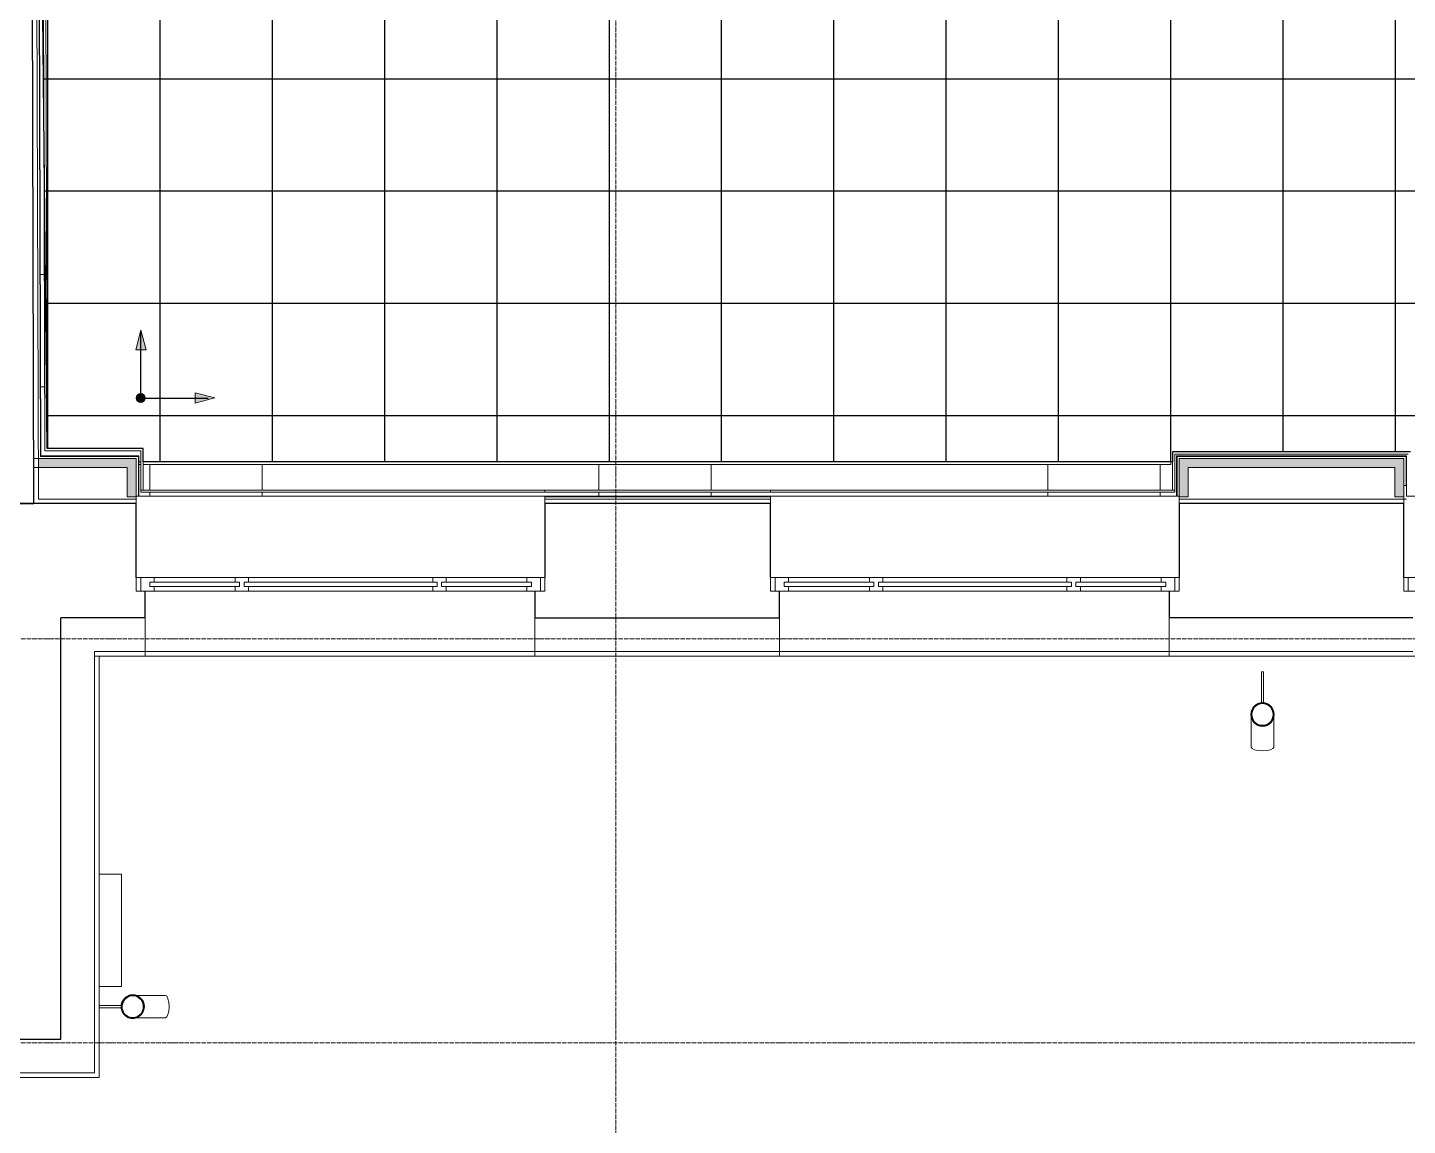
# Model space of a CAD drawing. Header units: millimetres. Extents: x -11798 to 72626, y -32713 to 44110.
# Drawn here: x 7530 to 13675, y -373 to 4519 of the extents above; entities that cross this region are included whole.
import ezdxf

# ---------------------------------------------------------------- set-up
doc = ezdxf.new("R2010")
doc.units = ezdxf.units.MM
doc.linetypes.add('ADSK_Линия сетки', pattern=[25, 20, -2.5, 0, -2.5])
doc.layers.add('1_Сущ. кусты', color=7, linetype='Continuous')
for name, color, linetype, lineweight in [('_ Окна', 7, 'Continuous', 9), ('Обобщенные модели', 7, 'Continuous', 18), ('Окна', 7, 'Continuous', 9), ('Оси', 7, 'Continuous', 9), ('Перекрытие', 7, 'Continuous', 18), ('Стены внутренние', 7, 'Continuous', 18), ('Стены наружные', 7, 'Continuous', 18), ('Стены несущие', 7, 'Continuous', 30), ('Стены отделка', 7, 'Continuous', 30), ('Стены штриховка', 7, 'Continuous', 9), ('Узлы', 7, 'Continuous', 18)]:
    doc.layers.add(name, color=color, linetype=linetype, lineweight=lineweight)
doc.layers.add('Линии', color=7, linetype='Continuous', lineweight=9, true_color=0x00a600)

# ---------------------------------------------------------------- blocks, each defined once
blk = doc.blocks.new('Водосток - Тип 1 _карниз больше 490мм_-5158564-План полов 3-го этажа')
at = {"layer": 'Обобщенные модели', "lineweight": 9}
h = blk.add_hatch(dxfattribs=at)
h.set_pattern_fill('FP_8', color=256, style=0, pattern_type=2)
h.set_pattern_definition([(135, (281.1, -7838.13), (-106.066, -106.066), [])])
h.paths.add_polyline_path([(173.7, 171.1), (164.1, 191.2), (146.7, 205), (125, 210), (103.3, 205), (85.9, 191.2), (76.3, 171.1), (77.4, 146.5), (85.9, 128.8), (103.7, 114.9), (126.5, 110.3), (146.7, 115), (164.1, 128.8), (173.7, 148.9)])
at = {"layer": 'Обобщенные модели'}
for p, q in [((75, 306.2), (75, 263.6)), ((175, 263.6), (175, 306.2)), ((120, 109.1), (120, 10)), ((130, 10), (130, 109.1))]:
    blk.add_line(p, q, dxfattribs=at)
at = {"layer": 'Обобщенные модели', "flags": 128}
for points in [[(75, 173), (75, 174.3), (75, 177), (75, 179.8), (75, 182.9), (75, 186.2), (75, 189.7), (75, 193.4), (75, 197.2), (75, 201.3), (75, 205.5), (75, 209.9), (75, 214.4), (75, 219.1), (75, 224), (75, 229), (75, 234.1), (75, 239.3), (75, 244.6), (75, 250.1), (75, 255.6), (75, 261.3), (75, 263.6)], [(175, 263.6), (175, 258), (175, 252.4), (175, 246.9), (175, 241.5), (175, 236.2), (175, 231.1), (175, 226), (175, 221.1), (175, 216.4), (175, 211.8), (175, 207.3), (175, 203), (175, 198.9), (175, 194.9), (175, 191.2), (175, 187.6), (175, 184.3), (175, 181.1), (175, 178.1), (175, 175.4), (175, 173)]]:
    blk.add_lwpolyline(points, dxfattribs=at)
at = {"layer": 'Обобщенные модели'}
for start, end in [(90, 270), (270, 90)]:
    blk.add_arc((125, 160), 52, start, end, dxfattribs=at)
at = {"layer": 'Обобщенные модели', "lineweight": 40}
for start, end in [(90, 270), (270, 90)]:
    blk.add_arc((125, 160), 50, start, end, dxfattribs=at)
at = {"layer": 'Обобщенные модели'}
for start_param, end_param in [(4.712389, 6.283185), (3.141593, 4.712389)]:
    blk.add_ellipse((125, 306.2), major_axis=(-50, 0), ratio=0.309017, start_param=start_param, end_param=end_param, dxfattribs=at)
blk = doc.blocks.new('окно трехпол с фрамугой - 1800 и 1820х2300_h___нов_ ок15-V23-План полов 3-го этажа')
at = {"layer": '_ Окна', "lineweight": 18}
for p, q in [((-830, 135), (-910, 135)), ((-910, 135), (-910, 75)), ((-830, 115), (-830, 135)), ((-410, 135), (-470, 135)), ((-470, 135), (-470, 115)), ((-410, 115), (-410, 135)), ((470, 135), (410, 135)), ((410, 135), (410, 115)), ((470, 115), (470, 135)), ((830, 135), (830, 115)), ((910, 135), (830, 135)), ((910, 75), (910, 135)), ((-910, 75), (-850, 75)), ((-850, 95), (-850, 115)), ((-850, 115), (-830, 115)), ((-850, 95), (-830, 95)), ((-830, 75), (-850, 75)), ((-830, 95), (-830, 75)), ((-470, 115), (-450, 115)), ((-470, 95), (-470, 75)), ((-450, 95), (-470, 95)), ((-450, 75), (-470, 75)), ((-450, 115), (-450, 95)), ((-450, 75), (-430, 75)), ((-430, 95), (-430, 115)), ((-430, 115), (-410, 115)), ((-430, 95), (-410, 95)), ((-410, 75), (-430, 75)), ((-410, 95), (-410, 75)), ((410, 115), (430, 115)), ((410, 95), (410, 75)), ((430, 95), (410, 95)), ((430, 75), (410, 75)), ((430, 115), (430, 95)), ((430, 75), (450, 75)), ((450, 95), (450, 115)), ((450, 115), (470, 115)), ((450, 95), (470, 95)), ((470, 75), (450, 75)), ((470, 95), (470, 75)), ((830, 115), (850, 115)), ((830, 95), (830, 75)), ((850, 95), (830, 95)), ((850, 75), (830, 75)), ((850, 115), (850, 95)), ((850, 75), (910, 75))]:
    blk.add_line(p, q, dxfattribs=at)
at = {"layer": '_ Окна'}
for p, q in [((-890, 75), (-890, 135)), ((890, 75), (890, 135)), ((-850, 95), (-450, 95)), ((-830, 115), (-470, 115)), ((-430, 95), (430, 95)), ((-410, 115), (410, 115)), ((450, 95), (850, 95)), ((470, 115), (830, 115))]:
    blk.add_line(p, q, dxfattribs=at)
at = {"layer": 'Окна'}
for p, q in [((-830, 135), (-470, 135)), ((-410, 135), (410, 135)), ((470, 135), (830, 135)), ((-470, 75), (-830, 75)), ((410, 75), (-410, 75)), ((830, 75), (470, 75))]:
    blk.add_line(p, q, dxfattribs=at)
blk = doc.blocks.new('окно трехпол с фрамугой - 1800 и 1820х2300_h___нов_ ок15-V26-План полов 3-го этажа')
at = {"layer": '_ Окна', "lineweight": 18}
for p, q in [((-830, 135), (-910, 135)), ((-910, 135), (-910, 75)), ((-830, 115), (-830, 135)), ((-410, 135), (-470, 135)), ((-470, 135), (-470, 115)), ((-410, 115), (-410, 135)), ((470, 135), (410, 135)), ((410, 135), (410, 115)), ((470, 115), (470, 135)), ((830, 135), (830, 115)), ((910, 135), (830, 135)), ((910, 75), (910, 135)), ((-910, 75), (-850, 75)), ((-850, 95), (-850, 115)), ((-850, 115), (-830, 115)), ((-850, 95), (-830, 95)), ((-830, 75), (-850, 75)), ((-830, 95), (-830, 75)), ((-470, 115), (-450, 115)), ((-470, 95), (-470, 75)), ((-450, 95), (-470, 95)), ((-450, 75), (-470, 75)), ((-450, 115), (-450, 95)), ((-450, 75), (-430, 75)), ((-430, 95), (-430, 115)), ((-430, 115), (-410, 115)), ((-430, 95), (-410, 95)), ((-410, 75), (-430, 75)), ((-410, 95), (-410, 75)), ((410, 115), (430, 115)), ((410, 95), (410, 75)), ((430, 95), (410, 95)), ((430, 75), (410, 75)), ((430, 115), (430, 95)), ((430, 75), (450, 75)), ((450, 95), (450, 115)), ((450, 115), (470, 115)), ((450, 95), (470, 95)), ((470, 75), (450, 75)), ((470, 95), (470, 75)), ((830, 115), (850, 115)), ((830, 95), (830, 75)), ((850, 95), (830, 95)), ((850, 75), (830, 75)), ((850, 115), (850, 95)), ((850, 75), (910, 75))]:
    blk.add_line(p, q, dxfattribs=at)
at = {"layer": '_ Окна'}
for p, q in [((-890, 75), (-890, 135)), ((890, 75), (890, 135)), ((-850, 95), (-450, 95)), ((-830, 115), (-470, 115)), ((-430, 95), (430, 95)), ((-410, 115), (410, 115)), ((450, 95), (850, 95)), ((470, 115), (830, 115))]:
    blk.add_line(p, q, dxfattribs=at)
at = {"layer": 'Окна'}
for p, q in [((-830, 135), (-470, 135)), ((-410, 135), (410, 135)), ((470, 135), (830, 135)), ((-470, 75), (-830, 75)), ((410, 75), (-410, 75)), ((830, 75), (470, 75))]:
    blk.add_line(p, q, dxfattribs=at)
blk = doc.blocks.new('Водосток - Тип 1 _карниз больше 490мм_-V43-План полов 3-го этажа')
at = {"layer": 'Обобщенные модели'}
for p, q in [((75, 306.2), (75, 263.6)), ((175, 263.6), (175, 306.2)), ((120, 109.1), (120, -30)), ((130, -30), (130, 109.1)), ((120, -30), (130, -30))]:
    blk.add_line(p, q, dxfattribs=at)
at = {"layer": 'Обобщенные модели', "flags": 128}
for points in [[(75, 173), (75, 174.3), (75, 177), (75, 179.8), (75, 182.9), (75, 186.2), (75, 189.7), (75, 193.4), (75, 197.2), (75, 201.3), (75, 205.5), (75, 209.9), (75, 214.4), (75, 219.1), (75, 224), (75, 229), (75, 234.1), (75, 239.3), (75, 244.6), (75, 250.1), (75, 255.6), (75, 261.3), (75, 263.6)], [(175, 263.6), (175, 258), (175, 252.4), (175, 246.9), (175, 241.5), (175, 236.2), (175, 231.1), (175, 226), (175, 221.1), (175, 216.4), (175, 211.8), (175, 207.3), (175, 203), (175, 198.9), (175, 194.9), (175, 191.2), (175, 187.6), (175, 184.3), (175, 181.1), (175, 178.1), (175, 175.4), (175, 173)]]:
    blk.add_lwpolyline(points, dxfattribs=at)
at = {"layer": 'Обобщенные модели'}
for start, end in [(90, 270), (270, 90)]:
    blk.add_arc((125, 160), 52, start, end, dxfattribs=at)
at = {"layer": 'Обобщенные модели', "lineweight": 40}
for start, end in [(90, 270), (270, 90)]:
    blk.add_arc((125, 160), 50, start, end, dxfattribs=at)
at = {"layer": 'Обобщенные модели'}
for start_param, end_param in [(4.712389, 6.283185), (3.141593, 4.712389)]:
    blk.add_ellipse((125, 306.2), major_axis=(-50, 0), ratio=0.309017, start_param=start_param, end_param=end_param, dxfattribs=at)

msp = doc.modelspace()

# ---------------------------------------------------------------- hatches: boundary and pattern name
at = {"layer": '1_Сущ. кусты', "true_color": 0x808080, "transparency": 33554661}
h = msp.add_hatch(dxfattribs=at)
h.set_pattern_fill('NET', color=8, scale=157.5)
h.set_pattern_definition([(0, (17621.5, 8791.2), (0, 500.062), []), (90, (17621.5, 8791.2), (-500.062, 3e-14), [])])
h.paths.add_polyline_path([(7560.598, 8298.291), (13113, 8286.238), (13113, 8688.238), (13198, 8688.238), (13198, 8697.238), (13188, 8697.238), (13188, 8749.238), (13173, 8749.238), (13173, 8758.238), (13188.392, 8758.238), (13190.294, 8754.944), (13196, 8758.238), (13199.939, 8758.238), (13224.954, 8714.911), (13233.615, 8719.911), (13238.115, 8712.116), (13318, 8758.238), (14408, 8758.238), (14487.885, 8712.116), (14492.385, 8719.911), (14501.046, 8714.911), (14508.396, 8727.642), (14538, 8727.642), (14538, 8697.238), (14528, 8697.238), (14528, 8688.238), (14574.045, 8688.238), (14574.045, 8418.232), (14623, 8418.232), (14623, 8298.238), (14613, 8298.238), (14613, 8258.238), (14958.198, 8258.238), (14958.198, 7644.844), (14774, 7644.844), (14774, 7216.844), (15698.353, 7216.844), (15698.353, 2648.232), (15774, 2648.232), (15774, 7633.238), (16680, 7633.238), (16680, 8258.238), (16780, 8258.238), (16780, 8268.238), (16680, 8268.238), (16680, 8286.238), (16760, 8286.238), (16760, 8298.238), (16764, 8298.238), (16764, 8688.238), (16859, 8688.238), (16859, 8697.238), (16849, 8697.238), (16849, 8749.238), (16834, 8749.238), (16834, 8758.238), (16849.392, 8758.238), (16851.294, 8754.944), (16857, 8758.238), (16860.939, 8758.238), (16885.954, 8714.911), (16894.615, 8719.911), (16899.115, 8712.116), (16979, 8758.238), (18069, 8758.238), (18148.885, 8712.116), (18153.385, 8719.911), (18162.046, 8714.911), (18187.061, 8758.238), (18191, 8758.238), (18196.706, 8754.944), (18198.608, 8758.238), (18214, 8758.238), (18214, 8749.238), (18199, 8749.238), (18199, 8697.238), (18189, 8697.238), (18189, 8688.238), (18274, 8688.238), (18274.009, 8298.238), (18260, 8298.238), (18260.03, 8286.238), (18280, 8286.238), (18280, 8258.238), (23857.5, 8258.238), (23857.5, 2579.01), (19339.011, 2579.01), (19339.011, 2636.656), (18274.14, 2636.656), (18274.14, 2458.232), (15684, 2458.232), (15684, 2648.232), (15484, 2648.232), (15484, 2584.073), (13689.007, 2584.073), (13689.007, 2628.232), (12629.01, 2628.232), (12629.01, 2584.073), (8044.013, 2584.073), (8044.013, 2643.232), (7617.408, 2643.232)])
at = {"layer": 'Стены внутренние'}
for points in [[(8014.013, 2558.232), (8014.013, 2598.232), (7577.542, 2598.232), (7578.077, 2558.232), (7974.013, 2558.232)], [(12699.01, 2428.232), (12699.01, 2598.232), (12659.01, 2598.232), (12659.01, 2428.232)], [(13619.007, 2558.232), (13659.007, 2558.232), (13659.007, 2598.232), (12699.01, 2598.232), (12699.01, 2558.232), (13607.128, 2558.232)], [(8014.013, 2428.232), (8014.013, 2558.232), (7974.013, 2558.232), (7974.013, 2428.232)], [(13659.007, 2428.232), (13659.007, 2558.232), (13619.007, 2558.232), (13619.007, 2428.232)]]:
    msp.add_hatch(color=256, dxfattribs=at).paths.add_polyline_path(points)
at = {"layer": 'Узлы', "true_color": 0xff0000}
for points in [[(8057.638, 3082.84), (8034.013, 3171.01), (8012.03, 3082.84), (8016.146, 3082.84)], [(8034.013, 2848.189), (8039.19, 2848.87), (8044.013, 2850.868), (8048.155, 2854.046), (8051.334, 2858.189), (8053.332, 2863.012), (8054.013, 2868.189), (8053.332, 2873.365), (8051.334, 2878.189), (8048.155, 2882.331), (8044.013, 2885.509), (8039.19, 2887.507), (8034.013, 2888.189), (8028.837, 2887.507), (8024.013, 2885.509), (8019.871, 2882.331), (8016.146, 2876.869), (8014.695, 2873.365), (8014.013, 2868.189), (8016.146, 2859.508), (8016.693, 2858.189), (8019.871, 2854.046), (8024.013, 2850.868), (8028.837, 2848.87)], [(8276.058, 2845.803), (8364.228, 2869.428), (8276.058, 2891.411)]]:
    msp.add_hatch(color=1, dxfattribs=at).paths.add_polyline_path(points)

# ---------------------------------------------------------------- linework, layer by layer
msp.add_lwpolyline([(13689.007, 2628.232), (12629.01, 2628.232), (12629.01, 2584.073), (8044.013, 2584.073), (8044.013, 2643.232), (7617.408, 2643.232), (7560.598, 8298.291), (13113, 8286.238), (13113, 8688.238), (13198, 8688.238), (13198, 8697.238), (13188, 8697.238), (13188, 8749.238), (13173, 8749.238), (13173, 8758.238), (13188.392, 8758.238), (13190.294, 8754.944), (13196, 8758.238), (13199.939, 8758.238), (13224.954, 8714.911), (13233.615, 8719.911), (13238.115, 8712.116), (13318, 8758.238), (14408, 8758.238)])
at = {"layer": 'Линии', "color": 1, "lineweight": 18, "true_color": 0xff0000}
for p, q in [((8034.013, 3171.01), (8012.03, 3082.84)), ((8057.638, 3082.84), (8034.013, 3171.01)), ((8012.03, 3082.84), (8057.638, 3082.84)), ((8364.228, 2869.428), (8276.058, 2891.411)), ((8276.058, 2891.411), (8276.058, 2845.803)), ((8276.058, 2845.803), (8364.228, 2869.428))]:
    msp.add_line(p, q, dxfattribs=at)
at = {"layer": 'Линии', "color": 1, "lineweight": 30, "true_color": 0xff0000}
for q in [(8034.013, 3168.189), (8334.013, 2868.189)]:
    msp.add_line((8034.013, 2868.189), q, dxfattribs=at)
at = {"layer": 'Линии', "color": 1, "lineweight": 18, "true_color": 0xff0000}
for start, end in [(0, 180), (180, 0)]:
    msp.add_arc((8034.013, 2868.189), 20, start, end, dxfattribs=at)
at = {"layer": 'Оси', "linetype": 'ADSK_Линия сетки'}
for p, q in [((10149.565, -5665.072), (10149.565, 21097.974)), ((-10997.814, 1795), (50648.093, 1795)), ((-10997.814, -5), (50648.093, -5))]:
    msp.add_line(p, q, dxfattribs=at)
at = {"layer": 'Перекрытие'}
for p, q in [((7587.104, 3418.232), (7605.104, 3418.232)), ((7606.591, 2918.232), (7588.474, 2918.232)), ((8074.045, 2458.232), (8074.045, 2572.073)), ((8574.045, 2572.073), (8574.045, 2458.232)), ((10074.045, 2572.073), (10074.045, 2458.232)), ((10574.045, 2458.232), (10574.045, 2572.073)), ((12074.045, 2572.073), (12074.045, 2458.232)), ((12574.045, 2572.073), (12574.045, 2458.232)), ((8074.045, 2430.232), (8074.045, 2448.232)), ((8574.045, 2448.232), (8574.045, 2430.232)), ((10074.045, 2448.232), (10074.045, 2430.232)), ((10574.045, 2430.232), (10574.045, 2448.232)), ((12074.045, 2448.232), (12074.045, 2430.232)), ((12574.045, 2448.232), (12574.045, 2430.232))]:
    msp.add_line(p, q, dxfattribs=at)
at = {"layer": 'Стены внутренние'}
for p, q in [((8026.013, 2584.073), (8034.013, 2584.073)), ((8044.013, 2584.073), (12622.139, 2584.073)), ((12622.139, 2572.073), (12622.139, 2584.073)), ((8034.013, 2572.073), (8026.013, 2572.073)), ((12622.139, 2572.073), (8044.013, 2572.073)), ((8034.013, 2448.232), (8034.013, 2458.232)), ((8044.013, 2458.232), (9834.013, 2458.232)), ((10839.01, 2458.232), (12629.01, 2458.232)), ((12639.01, 2458.232), (12639.01, 2448.232)), ((9834.013, 2448.232), (8034.013, 2448.232)), ((12639.01, 2448.232), (10839.01, 2448.232))]:
    msp.add_line(p, q, dxfattribs=at)
at = {"layer": 'Стены наружные'}
for p, q in [((13671.007, 2478.232), (13671.007, 2430.232)), ((8014.013, 2428.232), (8014.013, 2418.232)), ((8026.013, 2430.232), (9834.013, 2430.232)), ((10839.01, 2430.232), (12647.01, 2430.232)), ((12659.01, 2418.232), (12659.01, 2428.232)), ((13659.007, 2418.232), (13659.007, 2428.232)), ((13671.007, 2418.232), (13659.007, 2418.232)), ((13671.007, 2430.232), (15479.007, 2430.232)), ((8054.013, 1738.232), (9789.013, 1738.232)), ((10879.01, 1738.232), (12614.01, 1738.232)), ((9789.013, 1718.232), (8054.013, 1718.232)), ((10879.01, 1718.232), (12614.01, 1718.232)), ((10879.01, 1718.232), (10879.01, 1717.232)), ((12603.139, 1717.232), (10879.01, 1717.232)), ((12603.139, 1717.232), (12603.139, 1718.232)), ((13664.144, 1718.232), (13664.144, 1717.232)), ((15434.007, 1717.232), (13664.144, 1717.232))]:
    msp.add_line(p, q, dxfattribs=at)
at = {"layer": 'Стены несущие'}
for p, q in [((7558.133, 2397.937), (7542.115, 8318.238)), ((8014.013, 2398.232), (7118.134, 2398.232)), ((7118.134, 2396.746), (7558.133, 2397.937)), ((8014.013, 2068.232), (8014.013, 2398.232)), ((9834.013, 2398.232), (9834.013, 2068.232)), ((10839.01, 2398.232), (9834.013, 2398.232)), ((10839.01, 2068.232), (10839.01, 2398.232)), ((12659.01, 2398.232), (12659.01, 2068.232)), ((13659.007, 2398.232), (12659.01, 2398.232)), ((13659.007, 2068.232), (13659.007, 2398.232)), ((8054.013, 1888.232), (8054.013, 2008.232)), ((9789.013, 2008.232), (9789.013, 1888.232)), ((10879.01, 1888.232), (10879.01, 2008.232)), ((12614.01, 2008.232), (12614.01, 1888.232)), ((7678.134, 11.098), (7678.134, 1888.232)), ((8054.013, 1888.232), (7678.134, 1888.232)), ((9789.013, 1888.232), (10879.01, 1888.232)), ((13699.007, 1888.232), (12614.01, 1888.232)), ((-338.149, 11.098), (7678.134, 11.098))]:
    msp.add_line(p, q, dxfattribs=at)
at = {"layer": 'Стены отделка', "lineweight": 9}
for p, q in [((7540.598, 8298.232), (7558.133, 2399.422)), ((7578.077, 2418.232), (7560.598, 8298.291)), ((7589.506, 2610.232), (7573.78, 7900.642)), ((7591.78, 7900.642), (7607.438, 2633.232)), ((7617.408, 2643.232), (7601.863, 7872.642)), ((8044.013, 2643.232), (7617.408, 2643.232)), ((8044.013, 2458.232), (8044.013, 2643.232)), ((7557.591, 2598.232), (8014.013, 2598.232)), ((8024.013, 2610.232), (7589.506, 2610.232)), ((7607.438, 2633.232), (8034.013, 2633.232)), ((8014.013, 2598.232), (8014.013, 2428.232)), ((8026.013, 2430.232), (8026.013, 2608.232)), ((8034.013, 2633.232), (8034.013, 2458.232)), ((13689.007, 2628.232), (12629.01, 2628.232)), ((12629.01, 2628.232), (12629.01, 2458.232)), ((12639.01, 2618.232), (13679.007, 2618.232)), ((12639.01, 2458.232), (12639.01, 2618.232)), ((12647.01, 2608.232), (12647.01, 2430.232)), ((13669.007, 2610.232), (12649.01, 2610.232)), ((13659.007, 2598.232), (12659.01, 2598.232)), ((12659.01, 2428.232), (12659.01, 2598.232)), ((13659.007, 2598.232), (13659.007, 2428.232)), ((13671.007, 2478.232), (13671.007, 2608.232)), ((7557.699, 2558.232), (7974.013, 2558.232)), ((7974.013, 2558.232), (7974.013, 2428.232)), ((12699.01, 2558.232), (13619.007, 2558.232)), ((12699.01, 2428.232), (12699.01, 2558.232)), ((13619.007, 2558.232), (13619.007, 2428.232)), ((8034.013, 2458.232), (8044.013, 2458.232)), ((10839.01, 2458.232), (9834.013, 2458.232)), ((9834.013, 2458.232), (9834.013, 2448.232)), ((10839.01, 2448.232), (10839.01, 2458.232)), ((12629.01, 2458.232), (12639.01, 2458.232)), ((13659.007, 2478.232), (13671.007, 2478.232)), ((7558.133, 2399.422), (7578.133, 2399.482)), ((8014.013, 2418.232), (7578.077, 2418.232)), ((7578.133, 2399.482), (7578.136, 2398.232)), ((7974.013, 2428.232), (8014.013, 2428.232)), ((8014.013, 2430.232), (8026.013, 2430.232)), ((8014.013, 2398.232), (8014.013, 2418.232)), ((9834.013, 2448.232), (10839.01, 2448.232)), ((9834.013, 2430.232), (9834.013, 2398.232)), ((10839.01, 2430.232), (9834.013, 2430.232)), ((10839.01, 2398.232), (10839.01, 2430.232)), ((12647.01, 2430.232), (12659.01, 2430.232)), ((12659.01, 2428.232), (12699.01, 2428.232)), ((13659.007, 2418.232), (12659.01, 2418.232)), ((12659.01, 2418.232), (12659.01, 2398.232)), ((13619.007, 2428.232), (13659.007, 2428.232)), ((13659.007, 2398.232), (13659.007, 2418.232)), ((8054.013, 1888.232), (8054.013, 1888.232)), ((8054.013, 1718.232), (8054.013, 1888.232)), ((9789.013, 1888.232), (9789.013, 1718.232)), ((10879.01, 1718.232), (10879.01, 1888.232)), ((12614.01, 1888.232), (12614.01, 1718.232)), ((8054.013, 1738.232), (7828.134, 1738.232)), ((7828.134, 1738.232), (7828.134, -138.902)), ((10879.01, 1738.232), (9789.013, 1738.232)), ((13699.007, 1738.232), (12614.01, 1738.232)), ((7848.134, 1718.232), (8054.013, 1718.232)), ((7848.134, -158.902), (7848.134, 1718.232)), ((9789.013, 1718.232), (10879.01, 1718.232)), ((12614.01, 1718.232), (13699.007, 1718.232)), ((7948.134, 746.078), (7848.134, 746.078)), ((7948.134, 246.078), (7948.134, 746.078)), ((7848.134, 246.078), (7948.134, 246.078)), ((-507.343, -158.902), (7848.134, -158.902)), ((7828.134, -138.902), (-487.438, -138.902))]:
    msp.add_line(p, q, dxfattribs=at)
at = {"layer": 'Стены штриховка'}
for p, q in [((7587.512, 2608.232), (7571.774, 7902.642)), ((8026.013, 2608.232), (7587.512, 2608.232)), ((8024.013, 2430.232), (8024.013, 2610.232)), ((8026.013, 2610.232), (8024.013, 2610.232)), ((8026.013, 2608.232), (8026.013, 2610.232)), ((12649.01, 2610.232), (12647.01, 2610.232)), ((12647.01, 2610.232), (12647.01, 2608.232)), ((13671.007, 2608.232), (12647.01, 2608.232)), ((12649.01, 2610.232), (12649.01, 2430.232)), ((13669.007, 2478.232), (13669.007, 2610.232)), ((13671.007, 2610.232), (13669.007, 2610.232)), ((13671.007, 2608.232), (13671.007, 2610.232)), ((10839.01, 2428.232), (9834.013, 2428.232)), ((10839.01, 2418.232), (9834.013, 2418.232)), ((7848.134, 1718.232), (7828.134, 1718.232))]:
    msp.add_line(p, q, dxfattribs=at)

# ---------------------------------------------------------------- block references
at = {"layer": 'Обобщенные модели'}
for name, p, rotation in [('Водосток - Тип 1 _карниз больше 490мм_-V43-План полов 3-го этажа', (13154.561, 1618.232), 180), ('Водосток - Тип 1 _карниз больше 490мм_-5158564-План полов 3-го этажа', (7838.134, 281.098), 269.9999999999999)]:
    msp.add_blockref(name, p, dxfattribs=dict(at, rotation=rotation))
at = {"layer": 'Окна', "rotation": 180}
for name, p in [('окно трехпол с фрамугой - 1800 и 1820х2300_h___нов_ ок15-V26-План полов 3-го этажа', (8924.013, 2143.232)), ('окно трехпол с фрамугой - 1800 и 1820х2300_h___нов_ ок15-V23-План полов 3-го этажа', (11749.01, 2143.232)), ('окно трехпол с фрамугой - 1800 и 1820х2300_h___нов_ ок15-V23-План полов 3-го этажа', (14569.007, 2143.232))]:
    msp.add_blockref(name, p, dxfattribs=at)

doc.saveas('drawing.dxf')
